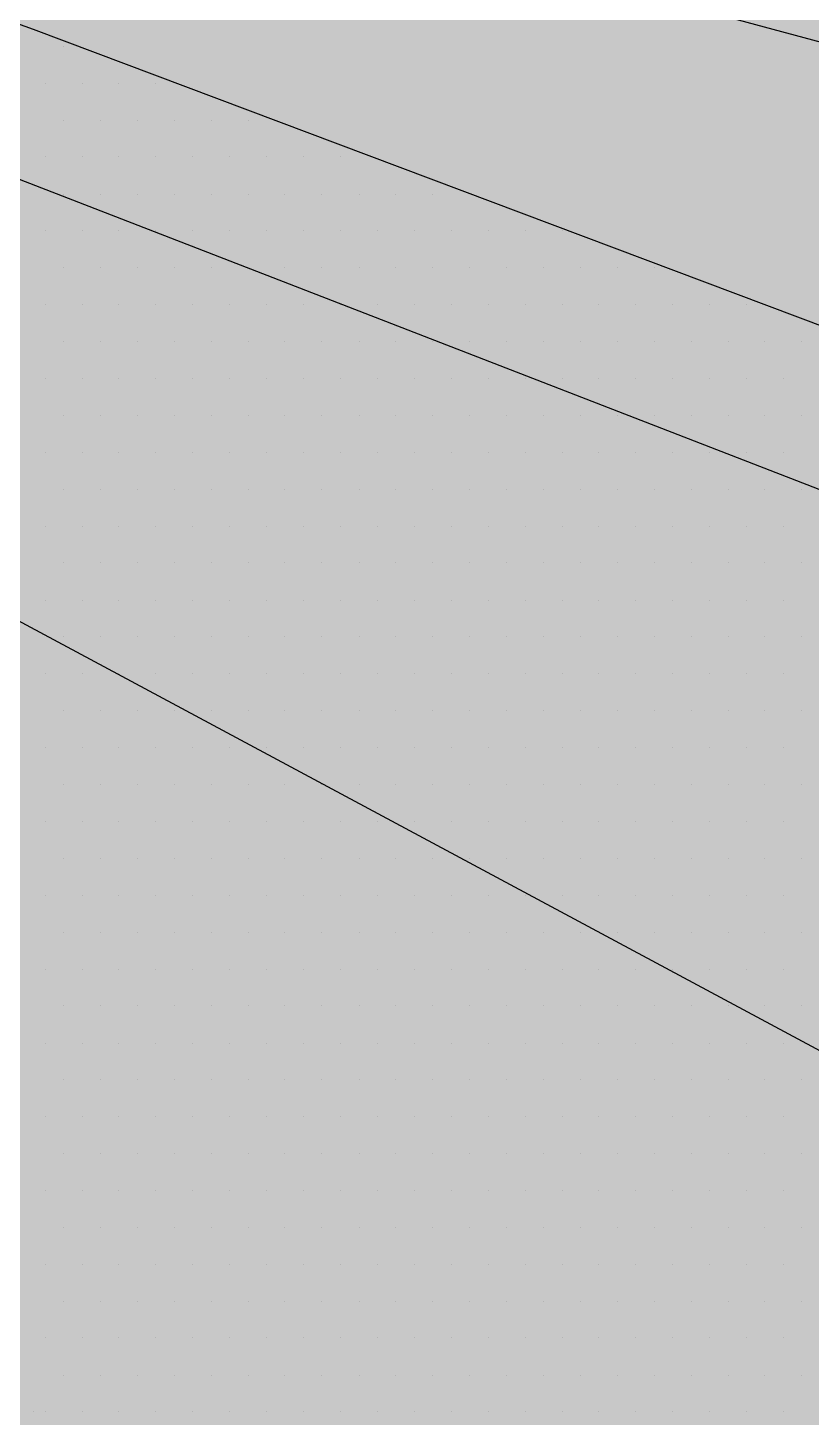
# Paper-space layout 'Layout1' of a CAD drawing. Extents: x -43 to 2298, y -18 to 768.
# Drawn here: x 135.683 to 136.85, y 263.009 to 265.081 of the extents above; entities that cross this region are included whole.
import ezdxf

# ---------------------------------------------------------------- set-up
doc = ezdxf.new("R2010")
doc.units = 0
doc.header["$LTSCALE"] = 2
doc.linetypes.add('CACHEX2', pattern=[0.75, 0.5, -0.25])
doc.layers.add('CARTOUCHE', color=7, linetype='Continuous')
doc.layers.add('LOGO', color=7, linetype='Continuous')

# ---------------------------------------------------------------- blocks, each defined once
blk = doc.blocks.new('A$C715108E3')
at = {"layer": 'LOGO', "color": 131}
for p, q in [((-17.0842, -8.2855), (-17.0842, -8.2855)), ((-17.1296, -8.3777), (-17.1296, -8.3777)), ((-17.0377, -8.3777), (-17.0377, -8.3777)), ((-16.9463, -8.3777), (-16.9463, -8.3777)), ((-16.8544, -8.3777), (-16.8544, -8.3777)), ((-17.0842, -8.4692), (-17.0842, -8.4692)), ((-16.992, -8.4692), (-16.992, -8.4692)), ((-16.9002, -8.4692), (-16.9002, -8.4692)), ((-16.8087, -8.4692), (-16.8087, -8.4692)), ((-16.7169, -8.4692), (-16.7169, -8.4692)), ((-16.6249, -8.4692), (-16.6249, -8.4692)), ((-17.1296, -8.5607), (-17.1296, -8.5607)), ((-17.0377, -8.5607), (-17.0377, -8.5607)), ((-16.9463, -8.5607), (-16.9463, -8.5607)), ((-16.8544, -8.5607), (-16.8544, -8.5607)), ((-16.7626, -8.5607), (-16.7626, -8.5607)), ((-16.6713, -8.5607), (-16.6713, -8.5607)), ((-16.5793, -8.5607), (-16.5793, -8.5607)), ((-16.4873, -8.5607), (-16.4873, -8.5607)), ((-16.3953, -8.5607), (-16.3953, -8.5607)), ((-17.0842, -8.6529), (-17.0842, -8.6529)), ((-16.992, -8.6529), (-16.992, -8.6529)), ((-16.9002, -8.6529), (-16.9002, -8.6529)), ((-16.8087, -8.6529), (-16.8087, -8.6529)), ((-16.7169, -8.6529), (-16.7169, -8.6529)), ((-16.6249, -8.6529), (-16.6249, -8.6529)), ((-16.5336, -8.6529), (-16.5336, -8.6529)), ((-16.4416, -8.6529), (-16.4416, -8.6529)), ((-16.3496, -8.6529), (-16.3496, -8.6529)), ((-16.2577, -8.6529), (-16.2577, -8.6529)), ((-16.1666, -8.6529), (-16.1666, -8.6529)), ((-16.0744, -8.6529), (-16.0744, -8.6529)), ((-17.1296, -8.7445), (-17.1296, -8.7445)), ((-17.0377, -8.7445), (-17.0377, -8.7445)), ((-16.9463, -8.7445), (-16.9463, -8.7445)), ((-16.8544, -8.7445), (-16.8544, -8.7445)), ((-16.7626, -8.7445), (-16.7626, -8.7445)), ((-16.6713, -8.7445), (-16.6713, -8.7445)), ((-16.5793, -8.7445), (-16.5793, -8.7445)), ((-16.4873, -8.7445), (-16.4873, -8.7445)), ((-16.3953, -8.7445), (-16.3953, -8.7445)), ((-16.3042, -8.7445), (-16.3042, -8.7445)), ((-16.2124, -8.7445), (-16.2124, -8.7445)), ((-16.1203, -8.7445), (-16.1203, -8.7445)), ((-16.0287, -8.7445), (-16.0287, -8.7445)), ((-15.9369, -8.7445), (-15.9369, -8.7445)), ((-15.845, -8.7445), (-15.845, -8.7445)), ((-17.0842, -8.8356), (-17.0842, -8.8356)), ((-16.992, -8.8356), (-16.992, -8.8356)), ((-16.9002, -8.8356), (-16.9002, -8.8356)), ((-16.8087, -8.8356), (-16.8087, -8.8356)), ((-16.7169, -8.8356), (-16.7169, -8.8356)), ((-16.6249, -8.8356), (-16.6249, -8.8356)), ((-16.5336, -8.8356), (-16.5336, -8.8356)), ((-16.4416, -8.8356), (-16.4416, -8.8356)), ((-16.3496, -8.8356), (-16.3496, -8.8356)), ((-16.2577, -8.8356), (-16.2577, -8.8356)), ((-16.1666, -8.8356), (-16.1666, -8.8356)), ((-16.0744, -8.8356), (-16.0744, -8.8356)), ((-15.9828, -8.8356), (-15.9828, -8.8356)), ((-15.8915, -8.8356), (-15.8915, -8.8356)), ((-15.7995, -8.8356), (-15.7995, -8.8356)), ((-15.7075, -8.8356), (-15.7075, -8.8356)), ((-15.6162, -8.8356), (-15.6162, -8.8356)), ((-17.1296, -8.9282), (-17.1296, -8.9282)), ((-17.0377, -8.9282), (-17.0377, -8.9282)), ((-16.9463, -8.9282), (-16.9463, -8.9282)), ((-16.8544, -8.9282), (-16.8544, -8.9282)), ((-16.7626, -8.9282), (-16.7626, -8.9282)), ((-16.6713, -8.9282), (-16.6713, -8.9282)), ((-16.5793, -8.9282), (-16.5793, -8.9282)), ((-16.4873, -8.9282), (-16.4873, -8.9282)), ((-16.3953, -8.9282), (-16.3953, -8.9282)), ((-16.3042, -8.9282), (-16.3042, -8.9282)), ((-16.2124, -8.9282), (-16.2124, -8.9282)), ((-16.1203, -8.9282), (-16.1203, -8.9282)), ((-16.0287, -8.9282), (-16.0287, -8.9282)), ((-15.9369, -8.9282), (-15.9369, -8.9282)), ((-15.845, -8.9282), (-15.845, -8.9282)), ((-15.7538, -8.9282), (-15.7538, -8.9282)), ((-15.6617, -8.9282), (-15.6617, -8.9282)), ((-15.5699, -8.9282), (-15.5699, -8.9282)), ((-15.4786, -8.9282), (-15.4786, -8.9282)), ((-15.3866, -8.9282), (-15.3866, -8.9282)), ((-17.0842, -9.0196), (-17.0842, -9.0196)), ((-16.992, -9.0196), (-16.992, -9.0196)), ((-16.9002, -9.0196), (-16.9002, -9.0196)), ((-16.8087, -9.0196), (-16.8087, -9.0196)), ((-16.7169, -9.0196), (-16.7169, -9.0196)), ((-16.6249, -9.0196), (-16.6249, -9.0196)), ((-16.5336, -9.0196), (-16.5336, -9.0196)), ((-16.4416, -9.0196), (-16.4416, -9.0196)), ((-16.3496, -9.0196), (-16.3496, -9.0196)), ((-16.2577, -9.0196), (-16.2577, -9.0196)), ((-16.1666, -9.0196), (-16.1666, -9.0196)), ((-16.0744, -9.0196), (-16.0744, -9.0196)), ((-15.9828, -9.0196), (-15.9828, -9.0196)), ((-15.8915, -9.0196), (-15.8915, -9.0196)), ((-15.7995, -9.0196), (-15.7995, -9.0196)), ((-15.7075, -9.0196), (-15.7075, -9.0196)), ((-15.6162, -9.0196), (-15.6162, -9.0196)), ((-15.5246, -9.0196), (-15.5246, -9.0196)), ((-15.4325, -9.0196), (-15.4325, -9.0196)), ((-15.3409, -9.0196), (-15.3409, -9.0196)), ((-15.2491, -9.0196), (-15.2491, -9.0196)), ((-17.1296, -9.1109), (-17.1296, -9.1109)), ((-17.0377, -9.1109), (-17.0377, -9.1109)), ((-16.9463, -9.1109), (-16.9463, -9.1109)), ((-16.8544, -9.1109), (-16.8544, -9.1109)), ((-16.7626, -9.1109), (-16.7626, -9.1109)), ((-16.6713, -9.1109), (-16.6713, -9.1109)), ((-16.5793, -9.1109), (-16.5793, -9.1109)), ((-16.4873, -9.1109), (-16.4873, -9.1109)), ((-16.3953, -9.1109), (-16.3953, -9.1109)), ((-16.3042, -9.1109), (-16.3042, -9.1109)), ((-16.2124, -9.1109), (-16.2124, -9.1109)), ((-16.1203, -9.1109), (-16.1203, -9.1109)), ((-16.0287, -9.1109), (-16.0287, -9.1109)), ((-15.9369, -9.1109), (-15.9369, -9.1109)), ((-15.845, -9.1109), (-15.845, -9.1109)), ((-15.7538, -9.1109), (-15.7538, -9.1109)), ((-15.6617, -9.1109), (-15.6617, -9.1109)), ((-15.5699, -9.1109), (-15.5699, -9.1109)), ((-15.4786, -9.1109), (-15.4786, -9.1109)), ((-15.3866, -9.1109), (-15.3866, -9.1109)), ((-15.2948, -9.1109), (-15.2948, -9.1109)), ((-17.0842, -9.2033), (-17.0842, -9.2033)), ((-16.992, -9.2033), (-16.992, -9.2033)), ((-16.9002, -9.2033), (-16.9002, -9.2033)), ((-16.8087, -9.2033), (-16.8087, -9.2033)), ((-16.7169, -9.2033), (-16.7169, -9.2033)), ((-16.6249, -9.2033), (-16.6249, -9.2033)), ((-16.5336, -9.2033), (-16.5336, -9.2033)), ((-16.4416, -9.2033), (-16.4416, -9.2033)), ((-16.3496, -9.2033), (-16.3496, -9.2033)), ((-16.2577, -9.2033), (-16.2577, -9.2033)), ((-16.1666, -9.2033), (-16.1666, -9.2033)), ((-16.0744, -9.2033), (-16.0744, -9.2033)), ((-15.9828, -9.2033), (-15.9828, -9.2033)), ((-15.8915, -9.2033), (-15.8915, -9.2033)), ((-15.7995, -9.2033), (-15.7995, -9.2033)), ((-15.7075, -9.2033), (-15.7075, -9.2033)), ((-15.6162, -9.2033), (-15.6162, -9.2033)), ((-15.5246, -9.2033), (-15.5246, -9.2033)), ((-15.4325, -9.2033), (-15.4325, -9.2033)), ((-15.3409, -9.2033), (-15.3409, -9.2033)), ((-15.2491, -9.2033), (-15.2491, -9.2033)), ((-17.1296, -9.2946), (-17.1296, -9.2946)), ((-17.0377, -9.2946), (-17.0377, -9.2946)), ((-16.9463, -9.2946), (-16.9463, -9.2946)), ((-16.8544, -9.2946), (-16.8544, -9.2946)), ((-16.7626, -9.2946), (-16.7626, -9.2946)), ((-16.6713, -9.2946), (-16.6713, -9.2946)), ((-16.5793, -9.2946), (-16.5793, -9.2946)), ((-16.4873, -9.2946), (-16.4873, -9.2946)), ((-16.3953, -9.2946), (-16.3953, -9.2946)), ((-16.3042, -9.2946), (-16.3042, -9.2946)), ((-16.2124, -9.2946), (-16.2124, -9.2946)), ((-16.1203, -9.2946), (-16.1203, -9.2946)), ((-16.0287, -9.2946), (-16.0287, -9.2946)), ((-15.9369, -9.2946), (-15.9369, -9.2946)), ((-15.845, -9.2946), (-15.845, -9.2946)), ((-15.7538, -9.2946), (-15.7538, -9.2946)), ((-15.6617, -9.2946), (-15.6617, -9.2946)), ((-15.5699, -9.2946), (-15.5699, -9.2946)), ((-15.4786, -9.2946), (-15.4786, -9.2946)), ((-15.3866, -9.2946), (-15.3866, -9.2946)), ((-15.2948, -9.2946), (-15.2948, -9.2946)), ((-17.0842, -9.387), (-17.0842, -9.387)), ((-16.992, -9.387), (-16.992, -9.387)), ((-16.9002, -9.387), (-16.9002, -9.387)), ((-16.8087, -9.387), (-16.8087, -9.387)), ((-16.7169, -9.387), (-16.7169, -9.387)), ((-16.6249, -9.387), (-16.6249, -9.387)), ((-16.5336, -9.387), (-16.5336, -9.387)), ((-16.4416, -9.387), (-16.4416, -9.387)), ((-16.3496, -9.387), (-16.3496, -9.387)), ((-16.2577, -9.387), (-16.2577, -9.387)), ((-16.1666, -9.387), (-16.1666, -9.387)), ((-16.0744, -9.387), (-16.0744, -9.387)), ((-15.9828, -9.387), (-15.9828, -9.387)), ((-15.8915, -9.387), (-15.8915, -9.387)), ((-15.7995, -9.387), (-15.7995, -9.387)), ((-15.7075, -9.387), (-15.7075, -9.387)), ((-15.6162, -9.387), (-15.6162, -9.387)), ((-15.5246, -9.387), (-15.5246, -9.387)), ((-15.4325, -9.387), (-15.4325, -9.387)), ((-15.3409, -9.387), (-15.3409, -9.387)), ((-15.2491, -9.387), (-15.2491, -9.387)), ((-17.1296, -9.4786), (-17.1296, -9.4786)), ((-17.0377, -9.4786), (-17.0377, -9.4786)), ((-16.9463, -9.4786), (-16.9463, -9.4786)), ((-16.8544, -9.4786), (-16.8544, -9.4786)), ((-16.7626, -9.4786), (-16.7626, -9.4786)), ((-16.6713, -9.4786), (-16.6713, -9.4786)), ((-16.5793, -9.4786), (-16.5793, -9.4786)), ((-16.4873, -9.4786), (-16.4873, -9.4786)), ((-16.3953, -9.4786), (-16.3953, -9.4786)), ((-16.3042, -9.4786), (-16.3042, -9.4786)), ((-16.2124, -9.4786), (-16.2124, -9.4786)), ((-16.1203, -9.4786), (-16.1203, -9.4786)), ((-16.0287, -9.4786), (-16.0287, -9.4786)), ((-15.9369, -9.4786), (-15.9369, -9.4786)), ((-15.845, -9.4786), (-15.845, -9.4786)), ((-15.7538, -9.4786), (-15.7538, -9.4786)), ((-15.6617, -9.4786), (-15.6617, -9.4786)), ((-15.5699, -9.4786), (-15.5699, -9.4786)), ((-15.4786, -9.4786), (-15.4786, -9.4786)), ((-15.3866, -9.4786), (-15.3866, -9.4786)), ((-15.2948, -9.4786), (-15.2948, -9.4786)), ((-17.0842, -9.5697), (-17.0842, -9.5697)), ((-16.992, -9.5697), (-16.992, -9.5697)), ((-16.9002, -9.5697), (-16.9002, -9.5697)), ((-16.8087, -9.5697), (-16.8087, -9.5697)), ((-16.7169, -9.5697), (-16.7169, -9.5697)), ((-16.6249, -9.5697), (-16.6249, -9.5697)), ((-16.5336, -9.5697), (-16.5336, -9.5697)), ((-16.4416, -9.5697), (-16.4416, -9.5697)), ((-16.3496, -9.5697), (-16.3496, -9.5697)), ((-16.2577, -9.5697), (-16.2577, -9.5697)), ((-16.1666, -9.5697), (-16.1666, -9.5697)), ((-16.0744, -9.5697), (-16.0744, -9.5697)), ((-15.9828, -9.5697), (-15.9828, -9.5697)), ((-15.8915, -9.5697), (-15.8915, -9.5697)), ((-15.7995, -9.5697), (-15.7995, -9.5697)), ((-15.7075, -9.5697), (-15.7075, -9.5697)), ((-15.6162, -9.5697), (-15.6162, -9.5697)), ((-15.5246, -9.5697), (-15.5246, -9.5697)), ((-15.4325, -9.5697), (-15.4325, -9.5697)), ((-15.3409, -9.5697), (-15.3409, -9.5697)), ((-15.2491, -9.5697), (-15.2491, -9.5697)), ((-17.1296, -9.6623), (-17.1296, -9.6623)), ((-17.0377, -9.6623), (-17.0377, -9.6623)), ((-16.9463, -9.6623), (-16.9463, -9.6623)), ((-16.8544, -9.6623), (-16.8544, -9.6623)), ((-16.7626, -9.6623), (-16.7626, -9.6623)), ((-16.6713, -9.6623), (-16.6713, -9.6623)), ((-16.5793, -9.6623), (-16.5793, -9.6623)), ((-16.4873, -9.6623), (-16.4873, -9.6623)), ((-16.3953, -9.6623), (-16.3953, -9.6623)), ((-16.3042, -9.6623), (-16.3042, -9.6623)), ((-16.2124, -9.6623), (-16.2124, -9.6623)), ((-16.1203, -9.6623), (-16.1203, -9.6623)), ((-16.0287, -9.6623), (-16.0287, -9.6623)), ((-15.9369, -9.6623), (-15.9369, -9.6623)), ((-15.845, -9.6623), (-15.845, -9.6623)), ((-15.7538, -9.6623), (-15.7538, -9.6623)), ((-15.6617, -9.6623), (-15.6617, -9.6623)), ((-15.5699, -9.6623), (-15.5699, -9.6623)), ((-15.4786, -9.6623), (-15.4786, -9.6623)), ((-15.3866, -9.6623), (-15.3866, -9.6623)), ((-15.2948, -9.6623), (-15.2948, -9.6623)), ((-17.0842, -9.7535), (-17.0842, -9.7535)), ((-16.992, -9.7535), (-16.992, -9.7535)), ((-16.9002, -9.7535), (-16.9002, -9.7535)), ((-16.8087, -9.7535), (-16.8087, -9.7535)), ((-16.7169, -9.7535), (-16.7169, -9.7535)), ((-16.6249, -9.7535), (-16.6249, -9.7535)), ((-16.5336, -9.7535), (-16.5336, -9.7535)), ((-16.4416, -9.7535), (-16.4416, -9.7535)), ((-16.3496, -9.7535), (-16.3496, -9.7535)), ((-16.2577, -9.7535), (-16.2577, -9.7535)), ((-16.1666, -9.7535), (-16.1666, -9.7535)), ((-16.0744, -9.7535), (-16.0744, -9.7535)), ((-15.9828, -9.7535), (-15.9828, -9.7535)), ((-15.8915, -9.7535), (-15.8915, -9.7535)), ((-15.7995, -9.7535), (-15.7995, -9.7535)), ((-15.7075, -9.7535), (-15.7075, -9.7535)), ((-15.6162, -9.7535), (-15.6162, -9.7535)), ((-15.5246, -9.7535), (-15.5246, -9.7535)), ((-15.4325, -9.7535), (-15.4325, -9.7535)), ((-15.3409, -9.7535), (-15.3409, -9.7535)), ((-15.2491, -9.7535), (-15.2491, -9.7535)), ((-17.1296, -9.8452), (-17.1296, -9.8452)), ((-17.0377, -9.8452), (-17.0377, -9.8452)), ((-16.9463, -9.8452), (-16.9463, -9.8452)), ((-16.8544, -9.8452), (-16.8544, -9.8452)), ((-16.7626, -9.8452), (-16.7626, -9.8452)), ((-16.6713, -9.8452), (-16.6713, -9.8452)), ((-16.5793, -9.8452), (-16.5793, -9.8452)), ((-16.4873, -9.8452), (-16.4873, -9.8452)), ((-16.3953, -9.8452), (-16.3953, -9.8452)), ((-16.3042, -9.8452), (-16.3042, -9.8452)), ((-16.2124, -9.8452), (-16.2124, -9.8452)), ((-16.1203, -9.8452), (-16.1203, -9.8452)), ((-16.0287, -9.8452), (-16.0287, -9.8452)), ((-15.9369, -9.8452), (-15.9369, -9.8452)), ((-15.845, -9.8452), (-15.845, -9.8452)), ((-15.7538, -9.8452), (-15.7538, -9.8452)), ((-15.6617, -9.8452), (-15.6617, -9.8452)), ((-15.5699, -9.8452), (-15.5699, -9.8452)), ((-15.4786, -9.8452), (-15.4786, -9.8452)), ((-15.3866, -9.8452), (-15.3866, -9.8452)), ((-15.2948, -9.8452), (-15.2948, -9.8452)), ((-17.0842, -9.9374), (-17.0842, -9.9374)), ((-16.992, -9.9374), (-16.992, -9.9374)), ((-16.9002, -9.9374), (-16.9002, -9.9374)), ((-16.8087, -9.9374), (-16.8087, -9.9374)), ((-16.7169, -9.9374), (-16.7169, -9.9374)), ((-16.6249, -9.9374), (-16.6249, -9.9374)), ((-16.5336, -9.9374), (-16.5336, -9.9374)), ((-16.4416, -9.9374), (-16.4416, -9.9374)), ((-16.3496, -9.9374), (-16.3496, -9.9374)), ((-16.2577, -9.9374), (-16.2577, -9.9374)), ((-16.1666, -9.9374), (-16.1666, -9.9374)), ((-16.0744, -9.9374), (-16.0744, -9.9374)), ((-15.9828, -9.9374), (-15.9828, -9.9374)), ((-15.8915, -9.9374), (-15.8915, -9.9374)), ((-15.7995, -9.9374), (-15.7995, -9.9374)), ((-15.7075, -9.9374), (-15.7075, -9.9374)), ((-15.6162, -9.9374), (-15.6162, -9.9374)), ((-15.5246, -9.9374), (-15.5246, -9.9374)), ((-15.4325, -9.9374), (-15.4325, -9.9374)), ((-15.3409, -9.9374), (-15.3409, -9.9374)), ((-15.2491, -9.9374), (-15.2491, -9.9374)), ((-17.1296, -10.0289), (-17.1296, -10.0289)), ((-17.0377, -10.0289), (-17.0377, -10.0289)), ((-16.9463, -10.0289), (-16.9463, -10.0289)), ((-16.8544, -10.0289), (-16.8544, -10.0289)), ((-16.7626, -10.0289), (-16.7626, -10.0289)), ((-16.6713, -10.0289), (-16.6713, -10.0289)), ((-16.5793, -10.0289), (-16.5793, -10.0289)), ((-16.4873, -10.0289), (-16.4873, -10.0289)), ((-16.3953, -10.0289), (-16.3953, -10.0289)), ((-16.3042, -10.0289), (-16.3042, -10.0289)), ((-16.2124, -10.0289), (-16.2124, -10.0289)), ((-16.1203, -10.0289), (-16.1203, -10.0289)), ((-16.0287, -10.0289), (-16.0287, -10.0289)), ((-15.9369, -10.0289), (-15.9369, -10.0289)), ((-15.845, -10.0289), (-15.845, -10.0289)), ((-15.7538, -10.0289), (-15.7538, -10.0289)), ((-15.6617, -10.0289), (-15.6617, -10.0289)), ((-15.5699, -10.0289), (-15.5699, -10.0289)), ((-15.4786, -10.0289), (-15.4786, -10.0289)), ((-15.3866, -10.0289), (-15.3866, -10.0289)), ((-15.2948, -10.0289), (-15.2948, -10.0289)), ((-17.0842, -10.1203), (-17.0842, -10.1203)), ((-16.992, -10.1203), (-16.992, -10.1203)), ((-16.9002, -10.1203), (-16.9002, -10.1203)), ((-16.8087, -10.1203), (-16.8087, -10.1203)), ((-16.7169, -10.1203), (-16.7169, -10.1203)), ((-16.6249, -10.1203), (-16.6249, -10.1203)), ((-16.5336, -10.1203), (-16.5336, -10.1203)), ((-16.4416, -10.1203), (-16.4416, -10.1203)), ((-16.3496, -10.1203), (-16.3496, -10.1203)), ((-16.2577, -10.1203), (-16.2577, -10.1203)), ((-16.1666, -10.1203), (-16.1666, -10.1203)), ((-16.0744, -10.1203), (-16.0744, -10.1203)), ((-15.9828, -10.1203), (-15.9828, -10.1203)), ((-15.8915, -10.1203), (-15.8915, -10.1203)), ((-15.7995, -10.1203), (-15.7995, -10.1203)), ((-15.7075, -10.1203), (-15.7075, -10.1203)), ((-15.6162, -10.1203), (-15.6162, -10.1203)), ((-15.5246, -10.1203), (-15.5246, -10.1203)), ((-15.4325, -10.1203), (-15.4325, -10.1203)), ((-15.3409, -10.1203), (-15.3409, -10.1203)), ((-15.2491, -10.1203), (-15.2491, -10.1203)), ((-17.1296, -10.2125), (-17.1296, -10.2125)), ((-17.0377, -10.2125), (-17.0377, -10.2125)), ((-16.9463, -10.2125), (-16.9463, -10.2125)), ((-16.8544, -10.2125), (-16.8544, -10.2125)), ((-16.7626, -10.2125), (-16.7626, -10.2125)), ((-16.6713, -10.2125), (-16.6713, -10.2125)), ((-16.5793, -10.2125), (-16.5793, -10.2125)), ((-16.4873, -10.2125), (-16.4873, -10.2125)), ((-16.3953, -10.2125), (-16.3953, -10.2125)), ((-16.3042, -10.2125), (-16.3042, -10.2125)), ((-16.2124, -10.2125), (-16.2124, -10.2125)), ((-16.1203, -10.2125), (-16.1203, -10.2125)), ((-16.0287, -10.2125), (-16.0287, -10.2125)), ((-15.9369, -10.2125), (-15.9369, -10.2125)), ((-15.845, -10.2125), (-15.845, -10.2125)), ((-15.7538, -10.2125), (-15.7538, -10.2125)), ((-15.6617, -10.2125), (-15.6617, -10.2125)), ((-15.5699, -10.2125), (-15.5699, -10.2125)), ((-15.4786, -10.2125), (-15.4786, -10.2125)), ((-15.3866, -10.2125), (-15.3866, -10.2125)), ((-15.2948, -10.2125), (-15.2948, -10.2125)), ((-17.0842, -10.304), (-17.0842, -10.304)), ((-16.992, -10.304), (-16.992, -10.304)), ((-16.9002, -10.304), (-16.9002, -10.304)), ((-16.8087, -10.304), (-16.8087, -10.304)), ((-16.7169, -10.304), (-16.7169, -10.304)), ((-16.6249, -10.304), (-16.6249, -10.304)), ((-16.5336, -10.304), (-16.5336, -10.304)), ((-16.4416, -10.304), (-16.4416, -10.304)), ((-16.3496, -10.304), (-16.3496, -10.304)), ((-16.2577, -10.304), (-16.2577, -10.304)), ((-16.1666, -10.304), (-16.1666, -10.304)), ((-16.0744, -10.304), (-16.0744, -10.304)), ((-15.9828, -10.304), (-15.9828, -10.304)), ((-15.8915, -10.304), (-15.8915, -10.304)), ((-15.7995, -10.304), (-15.7995, -10.304)), ((-15.7075, -10.304), (-15.7075, -10.304)), ((-15.6162, -10.304), (-15.6162, -10.304)), ((-15.5246, -10.304), (-15.5246, -10.304)), ((-15.4325, -10.304), (-15.4325, -10.304)), ((-15.3409, -10.304), (-15.3409, -10.304)), ((-15.2491, -10.304), (-15.2491, -10.304)), ((-17.1296, -10.3952), (-17.1296, -10.3952)), ((-17.0377, -10.3952), (-17.0377, -10.3952)), ((-16.9463, -10.3952), (-16.9463, -10.3952)), ((-16.8544, -10.3952), (-16.8544, -10.3952)), ((-16.7626, -10.3952), (-16.7626, -10.3952)), ((-16.6713, -10.3952), (-16.6713, -10.3952)), ((-16.5793, -10.3952), (-16.5793, -10.3952)), ((-16.4873, -10.3952), (-16.4873, -10.3952)), ((-16.3953, -10.3952), (-16.3953, -10.3952)), ((-16.3042, -10.3952), (-16.3042, -10.3952)), ((-16.2124, -10.3952), (-16.2124, -10.3952)), ((-16.1203, -10.3952), (-16.1203, -10.3952)), ((-16.0287, -10.3952), (-16.0287, -10.3952)), ((-15.9369, -10.3952), (-15.9369, -10.3952)), ((-15.845, -10.3952), (-15.845, -10.3952)), ((-15.7538, -10.3952), (-15.7538, -10.3952)), ((-15.6617, -10.3952), (-15.6617, -10.3952)), ((-15.5699, -10.3952), (-15.5699, -10.3952)), ((-15.4786, -10.3952), (-15.4786, -10.3952)), ((-15.3866, -10.3952), (-15.3866, -10.3952)), ((-15.2948, -10.3952), (-15.2948, -10.3952)), ((-17.0842, -10.4878), (-17.0842, -10.4878)), ((-16.992, -10.4878), (-16.992, -10.4878)), ((-16.9002, -10.4878), (-16.9002, -10.4878)), ((-16.8087, -10.4878), (-16.8087, -10.4878)), ((-16.7169, -10.4878), (-16.7169, -10.4878)), ((-16.6249, -10.4878), (-16.6249, -10.4878)), ((-16.5336, -10.4878), (-16.5336, -10.4878)), ((-16.4416, -10.4878), (-16.4416, -10.4878)), ((-16.3496, -10.4878), (-16.3496, -10.4878)), ((-16.2577, -10.4878), (-16.2577, -10.4878)), ((-16.1666, -10.4878), (-16.1666, -10.4878)), ((-16.0744, -10.4878), (-16.0744, -10.4878)), ((-15.9828, -10.4878), (-15.9828, -10.4878)), ((-15.8915, -10.4878), (-15.8915, -10.4878)), ((-15.7995, -10.4878), (-15.7995, -10.4878)), ((-15.7075, -10.4878), (-15.7075, -10.4878)), ((-15.6162, -10.4878), (-15.6162, -10.4878)), ((-15.5246, -10.4878), (-15.5246, -10.4878)), ((-15.4325, -10.4878), (-15.4325, -10.4878)), ((-15.3409, -10.4878), (-15.3409, -10.4878)), ((-15.2491, -10.4878), (-15.2491, -10.4878)), ((-17.1296, -10.5791), (-17.1296, -10.5791)), ((-17.0377, -10.5791), (-17.0377, -10.5791)), ((-16.9463, -10.5791), (-16.9463, -10.5791)), ((-16.8544, -10.5791), (-16.8544, -10.5791)), ((-16.7626, -10.5791), (-16.7626, -10.5791)), ((-16.6713, -10.5791), (-16.6713, -10.5791)), ((-16.5793, -10.5791), (-16.5793, -10.5791)), ((-16.4873, -10.5791), (-16.4873, -10.5791)), ((-16.3953, -10.5791), (-16.3953, -10.5791)), ((-16.3042, -10.5791), (-16.3042, -10.5791)), ((-16.2124, -10.5791), (-16.2124, -10.5791)), ((-16.1203, -10.5791), (-16.1203, -10.5791)), ((-16.0287, -10.5791), (-16.0287, -10.5791)), ((-15.9369, -10.5791), (-15.9369, -10.5791)), ((-15.845, -10.5791), (-15.845, -10.5791)), ((-15.7538, -10.5791), (-15.7538, -10.5791)), ((-15.6617, -10.5791), (-15.6617, -10.5791)), ((-15.5699, -10.5791), (-15.5699, -10.5791)), ((-15.4786, -10.5791), (-15.4786, -10.5791)), ((-15.3866, -10.5791), (-15.3866, -10.5791)), ((-15.2948, -10.5791), (-15.2948, -10.5791)), ((-17.0842, -10.6702), (-17.0842, -10.6702)), ((-16.992, -10.6702), (-16.992, -10.6702)), ((-16.9002, -10.6702), (-16.9002, -10.6702)), ((-16.8087, -10.6702), (-16.8087, -10.6702)), ((-16.7169, -10.6702), (-16.7169, -10.6702)), ((-16.6249, -10.6702), (-16.6249, -10.6702)), ((-16.5336, -10.6702), (-16.5336, -10.6702)), ((-16.4416, -10.6702), (-16.4416, -10.6702)), ((-16.3496, -10.6702), (-16.3496, -10.6702)), ((-16.2577, -10.6702), (-16.2577, -10.6702)), ((-16.1666, -10.6702), (-16.1666, -10.6702)), ((-16.0744, -10.6702), (-16.0744, -10.6702)), ((-15.9828, -10.6702), (-15.9828, -10.6702)), ((-15.8915, -10.6702), (-15.8915, -10.6702)), ((-15.7995, -10.6702), (-15.7995, -10.6702)), ((-15.7075, -10.6702), (-15.7075, -10.6702)), ((-15.6162, -10.6702), (-15.6162, -10.6702)), ((-15.5246, -10.6702), (-15.5246, -10.6702)), ((-15.4325, -10.6702), (-15.4325, -10.6702)), ((-15.3409, -10.6702), (-15.3409, -10.6702)), ((-15.2491, -10.6702), (-15.2491, -10.6702)), ((-17.1296, -10.763), (-17.1296, -10.763)), ((-17.0377, -10.763), (-17.0377, -10.763)), ((-16.9463, -10.763), (-16.9463, -10.763)), ((-16.8544, -10.763), (-16.8544, -10.763)), ((-16.7626, -10.763), (-16.7626, -10.763)), ((-16.6713, -10.763), (-16.6713, -10.763)), ((-16.5793, -10.763), (-16.5793, -10.763)), ((-16.4873, -10.763), (-16.4873, -10.763)), ((-16.3953, -10.763), (-16.3953, -10.763)), ((-16.3042, -10.763), (-16.3042, -10.763)), ((-16.2124, -10.763), (-16.2124, -10.763)), ((-16.1203, -10.763), (-16.1203, -10.763)), ((-16.0287, -10.763), (-16.0287, -10.763)), ((-15.9369, -10.763), (-15.9369, -10.763)), ((-15.845, -10.763), (-15.845, -10.763)), ((-15.7538, -10.763), (-15.7538, -10.763)), ((-15.6617, -10.763), (-15.6617, -10.763)), ((-15.5699, -10.763), (-15.5699, -10.763)), ((-15.4786, -10.763), (-15.4786, -10.763)), ((-15.3866, -10.763), (-15.3866, -10.763)), ((-15.2948, -10.763), (-15.2948, -10.763)), ((-17.0842, -10.8542), (-17.0842, -10.8542)), ((-16.992, -10.8542), (-16.992, -10.8542)), ((-16.9002, -10.8542), (-16.9002, -10.8542)), ((-16.8087, -10.8542), (-16.8087, -10.8542)), ((-16.7169, -10.8542), (-16.7169, -10.8542)), ((-16.6249, -10.8542), (-16.6249, -10.8542)), ((-16.5336, -10.8542), (-16.5336, -10.8542)), ((-16.4416, -10.8542), (-16.4416, -10.8542)), ((-16.3496, -10.8542), (-16.3496, -10.8542)), ((-16.2577, -10.8542), (-16.2577, -10.8542)), ((-16.1666, -10.8542), (-16.1666, -10.8542)), ((-16.0744, -10.8542), (-16.0744, -10.8542)), ((-15.9828, -10.8542), (-15.9828, -10.8542)), ((-15.8915, -10.8542), (-15.8915, -10.8542)), ((-15.7995, -10.8542), (-15.7995, -10.8542)), ((-15.7075, -10.8542), (-15.7075, -10.8542)), ((-15.6162, -10.8542), (-15.6162, -10.8542)), ((-15.5246, -10.8542), (-15.5246, -10.8542)), ((-15.4325, -10.8542), (-15.4325, -10.8542)), ((-15.3409, -10.8542), (-15.3409, -10.8542)), ((-15.2491, -10.8542), (-15.2491, -10.8542)), ((-17.1296, -10.9455), (-17.1296, -10.9455)), ((-17.0377, -10.9455), (-17.0377, -10.9455)), ((-16.9463, -10.9455), (-16.9463, -10.9455)), ((-16.8544, -10.9455), (-16.8544, -10.9455)), ((-16.7626, -10.9455), (-16.7626, -10.9455)), ((-16.6713, -10.9455), (-16.6713, -10.9455)), ((-16.5793, -10.9455), (-16.5793, -10.9455)), ((-16.4873, -10.9455), (-16.4873, -10.9455)), ((-16.3953, -10.9455), (-16.3953, -10.9455)), ((-16.3042, -10.9455), (-16.3042, -10.9455)), ((-16.2124, -10.9455), (-16.2124, -10.9455)), ((-16.1203, -10.9455), (-16.1203, -10.9455)), ((-16.0287, -10.9455), (-16.0287, -10.9455)), ((-15.9369, -10.9455), (-15.9369, -10.9455)), ((-15.845, -10.9455), (-15.845, -10.9455)), ((-15.7538, -10.9455), (-15.7538, -10.9455)), ((-15.6617, -10.9455), (-15.6617, -10.9455)), ((-15.5699, -10.9455), (-15.5699, -10.9455)), ((-15.4786, -10.9455), (-15.4786, -10.9455)), ((-15.3866, -10.9455), (-15.3866, -10.9455)), ((-15.2948, -10.9455), (-15.2948, -10.9455)), ((-17.0842, -11.0383), (-17.0842, -11.0383)), ((-16.992, -11.0383), (-16.992, -11.0383)), ((-16.9002, -11.0383), (-16.9002, -11.0383)), ((-16.8087, -11.0383), (-16.8087, -11.0383)), ((-16.7169, -11.0383), (-16.7169, -11.0383)), ((-16.6249, -11.0383), (-16.6249, -11.0383)), ((-16.5336, -11.0383), (-16.5336, -11.0383)), ((-16.4416, -11.0383), (-16.4416, -11.0383)), ((-16.3496, -11.0383), (-16.3496, -11.0383)), ((-16.2577, -11.0383), (-16.2577, -11.0383)), ((-16.1666, -11.0383), (-16.1666, -11.0383)), ((-16.0744, -11.0383), (-16.0744, -11.0383)), ((-15.9828, -11.0383), (-15.9828, -11.0383)), ((-15.8915, -11.0383), (-15.8915, -11.0383)), ((-15.7995, -11.0383), (-15.7995, -11.0383)), ((-15.7075, -11.0383), (-15.7075, -11.0383)), ((-15.6162, -11.0383), (-15.6162, -11.0383)), ((-15.5246, -11.0383), (-15.5246, -11.0383)), ((-15.4325, -11.0383), (-15.4325, -11.0383)), ((-15.3409, -11.0383), (-15.3409, -11.0383)), ((-15.2491, -11.0383), (-15.2491, -11.0383)), ((-17.1296, -11.1293), (-17.1296, -11.1293)), ((-17.0377, -11.1293), (-17.0377, -11.1293)), ((-16.9463, -11.1293), (-16.9463, -11.1293)), ((-16.8544, -11.1293), (-16.8544, -11.1293)), ((-16.7626, -11.1293), (-16.7626, -11.1293)), ((-16.6713, -11.1293), (-16.6713, -11.1293)), ((-16.5793, -11.1293), (-16.5793, -11.1293)), ((-16.4873, -11.1293), (-16.4873, -11.1293)), ((-16.3953, -11.1293), (-16.3953, -11.1293)), ((-16.3042, -11.1293), (-16.3042, -11.1293)), ((-16.2124, -11.1293), (-16.2124, -11.1293)), ((-16.1203, -11.1293), (-16.1203, -11.1293)), ((-16.0287, -11.1293), (-16.0287, -11.1293)), ((-15.9369, -11.1293), (-15.9369, -11.1293)), ((-15.845, -11.1293), (-15.845, -11.1293)), ((-15.7538, -11.1293), (-15.7538, -11.1293)), ((-15.6617, -11.1293), (-15.6617, -11.1293)), ((-15.5699, -11.1293), (-15.5699, -11.1293)), ((-15.4786, -11.1293), (-15.4786, -11.1293)), ((-15.3866, -11.1293), (-15.3866, -11.1293)), ((-15.2948, -11.1293), (-15.2948, -11.1293)), ((-17.0842, -11.2208), (-17.0842, -11.2208)), ((-16.992, -11.2208), (-16.992, -11.2208)), ((-16.9002, -11.2208), (-16.9002, -11.2208)), ((-16.8087, -11.2208), (-16.8087, -11.2208)), ((-16.7169, -11.2208), (-16.7169, -11.2208)), ((-16.6249, -11.2208), (-16.6249, -11.2208)), ((-16.5336, -11.2208), (-16.5336, -11.2208)), ((-16.4416, -11.2208), (-16.4416, -11.2208)), ((-16.3496, -11.2208), (-16.3496, -11.2208)), ((-16.2577, -11.2208), (-16.2577, -11.2208)), ((-16.1666, -11.2208), (-16.1666, -11.2208)), ((-16.0744, -11.2208), (-16.0744, -11.2208)), ((-15.9828, -11.2208), (-15.9828, -11.2208)), ((-15.8915, -11.2208), (-15.8915, -11.2208)), ((-15.7995, -11.2208), (-15.7995, -11.2208)), ((-15.7075, -11.2208), (-15.7075, -11.2208)), ((-15.6162, -11.2208), (-15.6162, -11.2208)), ((-15.5246, -11.2208), (-15.5246, -11.2208)), ((-15.4325, -11.2208), (-15.4325, -11.2208)), ((-15.3409, -11.2208), (-15.3409, -11.2208)), ((-15.2491, -11.2208), (-15.2491, -11.2208)), ((-17.1296, -11.3132), (-17.1296, -11.3132)), ((-17.0377, -11.3132), (-17.0377, -11.3132)), ((-16.9463, -11.3132), (-16.9463, -11.3132)), ((-16.8544, -11.3132), (-16.8544, -11.3132)), ((-16.7626, -11.3132), (-16.7626, -11.3132)), ((-16.6713, -11.3132), (-16.6713, -11.3132)), ((-16.5793, -11.3132), (-16.5793, -11.3132)), ((-16.4873, -11.3132), (-16.4873, -11.3132)), ((-16.3953, -11.3132), (-16.3953, -11.3132)), ((-16.3042, -11.3132), (-16.3042, -11.3132)), ((-16.2124, -11.3132), (-16.2124, -11.3132)), ((-16.1203, -11.3132), (-16.1203, -11.3132)), ((-16.0287, -11.3132), (-16.0287, -11.3132)), ((-15.9369, -11.3132), (-15.9369, -11.3132)), ((-15.845, -11.3132), (-15.845, -11.3132)), ((-15.7538, -11.3132), (-15.7538, -11.3132)), ((-15.6617, -11.3132), (-15.6617, -11.3132)), ((-15.5699, -11.3132), (-15.5699, -11.3132)), ((-15.4786, -11.3132), (-15.4786, -11.3132)), ((-15.3866, -11.3132), (-15.3866, -11.3132)), ((-15.2948, -11.3132), (-15.2948, -11.3132)), ((-17.0842, -11.4048), (-17.0842, -11.4048)), ((-16.992, -11.4048), (-16.992, -11.4048)), ((-16.9002, -11.4048), (-16.9002, -11.4048)), ((-16.8087, -11.4048), (-16.8087, -11.4048)), ((-16.7169, -11.4048), (-16.7169, -11.4048)), ((-16.6249, -11.4048), (-16.6249, -11.4048)), ((-16.5336, -11.4048), (-16.5336, -11.4048)), ((-16.4416, -11.4048), (-16.4416, -11.4048)), ((-16.3496, -11.4048), (-16.3496, -11.4048)), ((-16.2577, -11.4048), (-16.2577, -11.4048)), ((-16.1666, -11.4048), (-16.1666, -11.4048)), ((-16.0744, -11.4048), (-16.0744, -11.4048)), ((-15.9828, -11.4048), (-15.9828, -11.4048)), ((-15.8915, -11.4048), (-15.8915, -11.4048)), ((-15.7995, -11.4048), (-15.7995, -11.4048)), ((-15.7075, -11.4048), (-15.7075, -11.4048)), ((-15.6162, -11.4048), (-15.6162, -11.4048)), ((-15.5246, -11.4048), (-15.5246, -11.4048)), ((-15.4325, -11.4048), (-15.4325, -11.4048)), ((-15.3409, -11.4048), (-15.3409, -11.4048)), ((-15.2491, -11.4048), (-15.2491, -11.4048)), ((-17.1296, -11.4959), (-17.1296, -11.4959)), ((-17.0377, -11.4959), (-17.0377, -11.4959)), ((-16.9463, -11.4959), (-16.9463, -11.4959)), ((-16.8544, -11.4959), (-16.8544, -11.4959)), ((-16.7626, -11.4959), (-16.7626, -11.4959)), ((-16.6713, -11.4959), (-16.6713, -11.4959)), ((-16.5793, -11.4959), (-16.5793, -11.4959)), ((-16.4873, -11.4959), (-16.4873, -11.4959)), ((-16.3953, -11.4959), (-16.3953, -11.4959)), ((-16.3042, -11.4959), (-16.3042, -11.4959)), ((-16.2124, -11.4959), (-16.2124, -11.4959)), ((-16.1203, -11.4959), (-16.1203, -11.4959)), ((-16.0287, -11.4959), (-16.0287, -11.4959)), ((-15.9369, -11.4959), (-15.9369, -11.4959)), ((-15.845, -11.4959), (-15.845, -11.4959)), ((-15.7538, -11.4959), (-15.7538, -11.4959)), ((-15.6617, -11.4959), (-15.6617, -11.4959)), ((-15.5699, -11.4959), (-15.5699, -11.4959)), ((-15.4786, -11.4959), (-15.4786, -11.4959)), ((-15.3866, -11.4959), (-15.3866, -11.4959)), ((-15.2948, -11.4959), (-15.2948, -11.4959)), ((-17.0842, -11.5885), (-17.0842, -11.5885)), ((-16.992, -11.5885), (-16.992, -11.5885)), ((-16.9002, -11.5885), (-16.9002, -11.5885)), ((-16.8087, -11.5885), (-16.8087, -11.5885)), ((-16.7169, -11.5885), (-16.7169, -11.5885)), ((-16.6249, -11.5885), (-16.6249, -11.5885)), ((-16.5336, -11.5885), (-16.5336, -11.5885)), ((-16.4416, -11.5885), (-16.4416, -11.5885)), ((-16.3496, -11.5885), (-16.3496, -11.5885)), ((-16.2577, -11.5885), (-16.2577, -11.5885)), ((-16.1666, -11.5885), (-16.1666, -11.5885)), ((-16.0744, -11.5885), (-16.0744, -11.5885)), ((-15.9828, -11.5885), (-15.9828, -11.5885)), ((-15.8915, -11.5885), (-15.8915, -11.5885)), ((-15.7995, -11.5885), (-15.7995, -11.5885)), ((-15.7075, -11.5885), (-15.7075, -11.5885)), ((-15.6162, -11.5885), (-15.6162, -11.5885)), ((-15.5246, -11.5885), (-15.5246, -11.5885)), ((-15.4325, -11.5885), (-15.4325, -11.5885)), ((-15.3409, -11.5885), (-15.3409, -11.5885)), ((-15.2491, -11.5885), (-15.2491, -11.5885)), ((-17.1573, -11.68), (-17.1573, -11.68)), ((-17.1296, -11.68), (-17.1296, -11.68)), ((-17.0377, -11.68), (-17.0377, -11.68)), ((-16.9463, -11.68), (-16.9463, -11.68)), ((-16.8544, -11.68), (-16.8544, -11.68)), ((-16.7626, -11.68), (-16.7626, -11.68)), ((-16.6713, -11.68), (-16.6713, -11.68)), ((-16.5793, -11.68), (-16.5793, -11.68)), ((-16.4873, -11.68), (-16.4873, -11.68)), ((-16.3953, -11.68), (-16.3953, -11.68)), ((-16.3042, -11.68), (-16.3042, -11.68)), ((-16.2124, -11.68), (-16.2124, -11.68)), ((-16.1203, -11.68), (-16.1203, -11.68)), ((-16.0287, -11.68), (-16.0287, -11.68)), ((-15.9369, -11.68), (-15.9369, -11.68)), ((-15.845, -11.68), (-15.845, -11.68)), ((-15.7538, -11.68), (-15.7538, -11.68)), ((-15.6617, -11.68), (-15.6617, -11.68)), ((-15.5699, -11.68), (-15.5699, -11.68)), ((-15.4786, -11.68), (-15.4786, -11.68)), ((-15.3866, -11.68), (-15.3866, -11.68)), ((-15.2948, -11.68), (-15.2948, -11.68))]:
    blk.add_line(p, q, dxfattribs=at)
blk.add_lwpolyline([(-7.811, -4.4145), (-9.1641, -6.2255), (-8.3669, -7.7396), (-6.9811, -6.0917), (-7.663, -9.014), (-8.1214, -10.2245), (-10.4653, -10.7804), (-13.4372, -9.6448), (-17.1584, -8.2441), (-18.0286, -7.9298)], dxfattribs=at)
blk = doc.blocks.new('A$C581E6685')
at = {"layer": 'LOGO'}
for color, points in [(40, [(-56.2481, 30.5655), (-39.8519, 24.2064), (-40.7961, 26.4076)]), (32, [(-39.8519, 24.2064), (-42.1559, 23.0023), (-56.2481, 30.5655)])]:
    blk.add_hatch(color=color, dxfattribs=at).paths.add_polyline_path(points)
at = {"layer": 'LOGO', "color": 40}
blk.add_lwpolyline([(-56.2481, 30.5655), (-39.8519, 24.2064), (-40.7961, 26.4076)], close=True, dxfattribs=at)
at = {"layer": 'LOGO', "color": 32}
blk.add_lwpolyline([(-39.8519, 24.2064), (-42.1559, 23.0023), (-56.2481, 30.5655)], close=True, dxfattribs=at)
at = {"layer": 'LOGO', "color": 32, "linetype": 'CACHEX2', "ltscale": 1.5}
blk.add_ellipse((-38.0538, 23.8138), major_axis=(-19.0311, -3.534), ratio=0.590567, dxfattribs=at)
at = {"layer": 'LOGO', "color": 32}
blk.add_ellipse((-37.6144, 23.8499), major_axis=(-13.5768, -4.2839), ratio=0.791971, dxfattribs=at)
at = {"layer": 'CARTOUCHE'}
blk.add_blockref('A$C715108E3', (-31.6739, 36.3189), dxfattribs=at)

psp = doc.layouts.get("Layout1")

# ---------------------------------------------------------------- hatches: boundary and pattern name
at = {"layer": 'CARTOUCHE', "true_color": 0xffffff}
h = psp.add_hatch(color=7, dxfattribs=at)
h.dxf.hatch_style = 1
edge = h.paths.add_edge_path()
edge.add_spline(control_points=[(127.7197, 272.4748), (127.7197, 261.5837), (127.7197, 250.6925), (127.7197, 246.8525), (131.5597, 246.8525), (177.0989, 246.8525), (222.6382, 246.8525), (226.4782, 246.8525), (226.4782, 250.6925), (226.4782, 261.5837), (226.4782, 272.4748), (226.4782, 276.3148), (222.6382, 276.3148), (177.0989, 276.3148), (131.5597, 276.3148), (127.7197, 276.3148), (127.7197, 272.4748)], knot_values=[0, 0, 0, 1, 1, 2.570796, 2.570796, 3.570796, 3.570796, 5.141593, 5.141593, 6.141593, 6.141593, 7.712389, 7.712389, 8.712389, 8.712389, 10.283185, 10.283185, 10.283185], weights=[1, 1, 1, 0.707107, 1, 1, 1, 0.707107, 1, 1, 1, 0.707107, 1, 1, 1, 0.707107, 1], degree=2, periodic=0)

# ---------------------------------------------------------------- linework, layer by layer
at = {"layer": 'CARTOUCHE'}
psp.add_rational_spline([(127.7197, 272.4748), (127.7197, 261.5837), (127.7197, 250.6925), (127.7197, 246.8525), (131.5597, 246.8525), (177.0989, 246.8525), (222.6382, 246.8525), (226.4782, 246.8525), (226.4782, 250.6925), (226.4782, 261.5837), (226.4782, 272.4748), (226.4782, 276.3148), (222.6382, 276.3148), (177.0989, 276.3148), (131.5597, 276.3148), (127.7197, 276.3148), (127.7197, 272.4748)], [1, 1, 1, 0.707106781187, 1, 1, 1, 0.707106781187, 1, 1, 1, 0.707106781187, 1, 1, 1, 0.707106781187, 1], degree=2, knots=[0, 0, 0, 1, 1, 2.570796, 2.570796, 3.570796, 3.570796, 5.141593, 5.141593, 6.141593, 6.141593, 7.712389, 7.712389, 8.712389, 8.712389, 10.283185, 10.283185, 10.283185], dxfattribs=at)

# ---------------------------------------------------------------- block references
at = {"layer": 'CARTOUCHE', "xscale": 0.6, "yscale": 0.6, "zscale": 0.6}
psp.add_blockref('A$C581E6685', (164.9904, 248.2331), dxfattribs=at)

doc.saveas('drawing.dxf')
